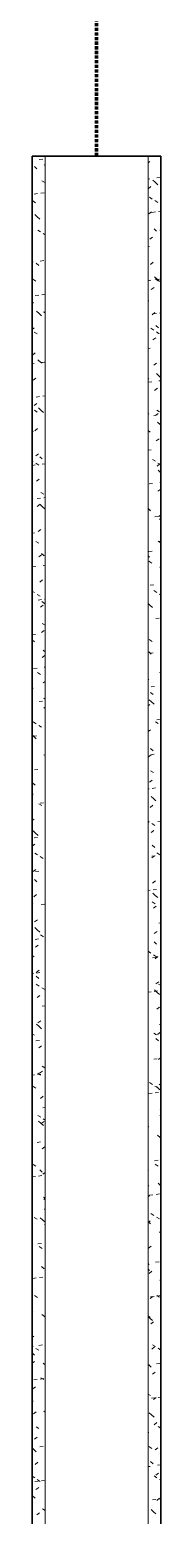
# Model space of a CAD drawing. Header units: millimetres. Extents: x -4948 to 42228, y -4856 to 69378.
# Drawn here: x 20096 to 20221, y 15273 to 16715 of the extents above; entities that cross this region are included whole.
import ezdxf

# ---------------------------------------------------------------- set-up
doc = ezdxf.new("R2010")
doc.units = ezdxf.units.MM
doc.linetypes.add('Штрих 3 х 1_5 мм', pattern=[4.5, 3, -1.5])
for name, color, linetype, lineweight in [('A-AREA', 32, 'Continuous', 9), ('A-WALL', 113, 'Continuous', 13), ('A-WALL-PATT', 111, 'Continuous', 13), ('I-WALL', 2, 'Continuous', 13)]:
    doc.layers.add(name, color=color, linetype=linetype, lineweight=lineweight)

# ---------------------------------------------------------------- blocks, each defined once
blk = doc.blocks.new('27ELB-RD-AR-0000-BIM_rvt-1-1 этаж отм_ _0_000 лотки')
at = {"layer": 'A-AREA', "color": 252, "linetype": 'Штрих 3 х 1_5 мм', "lineweight": 70}
blk.add_line((20158.9, 16592.1), (20158.9, 19592.1), dxfattribs=at)
at = {"layer": 'A-WALL', "color": 252, "lineweight": 9}
for p, q in [((20108.9, 13842.1), (20108.9, 16592.1)), ((20208.9, 13742.1), (20208.9, 16592.1))]:
    blk.add_line(p, q, dxfattribs=at)
at = {"layer": 'A-WALL-PATT', "color": 252, "linetype": 'Continuous', "lineweight": 9}
for p, q in [((20098.5, 16581.9), (20101, 16579.6)), ((20103.3, 16588.8), (20106.7, 16589.2)), ((20108.1, 16583.4), (20108.9, 16584)), ((20208.9, 16585.4), (20210.8, 16586.9)), ((20105.9, 16568.1), (20108.7, 16566.3)), ((20208.9, 16569.8), (20210.6, 16570)), ((20213.5, 16568.7), (20215.9, 16566.6)), ((20215.9, 16566.6), (20215.9, 16566.6)), ((20215.9, 16566.6), (20218.3, 16564.3)), ((20217.6, 16570.9), (20220.9, 16571.4)), ((20098.4, 16555.2), (20101.7, 16555.7)), ((20104.7, 16556.1), (20108.1, 16556.5)), ((20208.9, 16560.4), (20211.6, 16562.4)), ((20210.2, 16552.2), (20213, 16550.4)), ((20096.9, 16548.6), (20099.7, 16546.8)), ((20209.7, 16535.9), (20212.4, 16538)), ((20212.7, 16537.4), (20216, 16537.8)), ((20215.5, 16548.8), (20218.4, 16547)), ((20219, 16538.2), (20221.4, 16538.5)), ((20099, 16535.3), (20101.3, 16533.2)), ((20101.3, 16533.2), (20101.3, 16533.2)), ((20101.3, 16533.2), (20103.8, 16530.9)), ((20101.8, 16520.2), (20104.6, 16518.4)), ((20107.1, 16516.8), (20108.9, 16515.7)), ((20210.5, 16511.5), (20213.2, 16513.5)), ((20214.8, 16521.5), (20217.2, 16519.2)), ((20220.4, 16520.4), (20221.4, 16519.8)), ((20208.9, 16504), (20210.2, 16504.2)), ((20096.4, 16489.2), (20097.3, 16489.3)), ((20100.2, 16488), (20102.7, 16485.8)), ((20104.3, 16490.2), (20107.6, 16490.7)), ((20211.3, 16487), (20214, 16489)), ((20096.4, 16474), (20096.8, 16474.4)), ((20097.1, 16472.6), (20100, 16470.8)), ((20208.9, 16471.1), (20211.5, 16471.5)), ((20212.1, 16462.5), (20214.8, 16464.6)), ((20215.3, 16474.9), (20217.6, 16472.8)), ((20215.8, 16472.9), (20218.6, 16471)), ((20217.6, 16472.8), (20217.6, 16472.8)), ((20217.6, 16472.8), (20220.1, 16470.5)), ((20218.5, 16472.4), (20221.4, 16472.8)), ((20096.4, 16449), (20097.6, 16449.9)), ((20099.4, 16456.7), (20102.7, 16457.1)), ((20105.7, 16457.5), (20108.9, 16458)), ((20208.9, 16452), (20209.6, 16451.5)), ((20100.7, 16441.5), (20103.1, 16439.3)), ((20103.1, 16439.3), (20103.1, 16439.3)), ((20103.1, 16439.3), (20105.5, 16437)), ((20107.4, 16440.8), (20108.9, 16439.9)), ((20212.9, 16438), (20215.6, 16440.1)), ((20213.6, 16438.9), (20217, 16439.3)), ((20219.9, 16439.7), (20221.4, 16439.9)), ((20096.4, 16423.9), (20098.4, 16425.4)), ((20096.4, 16423.4), (20096.8, 16423.5)), ((20098.4, 16421.3), (20101.2, 16419.5)), ((20211.7, 16424.9), (20214.5, 16423.1)), ((20216.5, 16427.6), (20219, 16425.4)), ((20217, 16421.5), (20219.8, 16419.7)), ((20213.7, 16413.6), (20216.4, 16415.6)), ((20096.6, 16398.9), (20099.2, 16401)), ((20102, 16394.2), (20104.4, 16391.9)), ((20103.3, 16392.9), (20106.1, 16391.1)), ((20105.2, 16391.7), (20108.5, 16392.1)), ((20208.9, 16405.4), (20211.1, 16405.6)), ((20096.4, 16390.5), (20098.2, 16390.8)), ((20108.6, 16389.5), (20108.9, 16389.4)), ((20214.5, 16389.1), (20217.2, 16391.1)), ((20217, 16381), (20219.3, 16378.9)), ((20219.3, 16378.9), (20219.3, 16378.9)), ((20219.3, 16378.9), (20221.4, 16377)), ((20097.4, 16374.5), (20100, 16376.5)), ((20208.9, 16376.2), (20209.8, 16375.6)), ((20209.2, 16372.5), (20212.5, 16372.9)), ((20215.3, 16364.6), (20218, 16366.7)), ((20219.5, 16373.9), (20221.4, 16374.1)), ((20098.2, 16350), (20100.8, 16352)), ((20100.3, 16358.2), (20103.6, 16358.6)), ((20106.6, 16359), (20108.9, 16359.3)), ((20098.6, 16345.4), (20101.4, 16343.5)), ((20102.5, 16347.6), (20104.8, 16345.5)), ((20104.8, 16345.5), (20104.8, 16345.5)), ((20104.8, 16345.5), (20107.3, 16343.2)), ((20208.9, 16342.4), (20209.7, 16341.6)), ((20214.6, 16340.3), (20217.9, 16340.8)), ((20216.1, 16340.2), (20218.8, 16342.2)), ((20217.3, 16345.6), (20220.1, 16343.8)), ((20220.9, 16341.2), (20221.4, 16341.2)), ((20096.4, 16324.8), (20097.8, 16325)), ((20099, 16325.5), (20101.6, 16327.6)), ((20208.9, 16325.6), (20211.1, 16324.2)), ((20218.2, 16333.8), (20220.7, 16331.5)), ((20108.9, 16313.5), (20108.9, 16313.5)), ((20208.9, 16306.7), (20212, 16307.1)), ((20216.9, 16315.7), (20219.6, 16317.7)), ((20096.4, 16296.2), (20097.3, 16295.6)), ((20096.4, 16291.9), (20099.2, 16292.3)), ((20099.8, 16301), (20102.4, 16303.1)), ((20099.8, 16294), (20102.7, 16292.2)), ((20103.7, 16300.3), (20106.2, 16298.1)), ((20106.2, 16293.2), (20108.9, 16293.5)), ((20213.1, 16297.7), (20216, 16295.9)), ((20217.7, 16291.2), (20220.4, 16293.3)), ((20218.5, 16294.2), (20221.3, 16292.4)), ((20100.6, 16276.6), (20103.2, 16278.6)), ((20218.7, 16287.2), (20221.1, 16285)), ((20221.1, 16285), (20221.1, 16285)), ((20221.1, 16285), (20221.4, 16284.8)), ((20104.7, 16265.6), (20107.6, 16263.8)), ((20210.1, 16274), (20213.4, 16274.4)), ((20218.5, 16266.8), (20221.2, 16268.8)), ((20220.4, 16275.3), (20221.4, 16275.5)), ((20101.3, 16259.7), (20104.6, 16260.1)), ((20101.4, 16252.1), (20104, 16254.1)), ((20104.2, 16253.8), (20106.5, 16251.6)), ((20106.5, 16251.6), (20106.5, 16251.6)), ((20106.5, 16251.6), (20108.9, 16249.5)), ((20107.6, 16260.5), (20108.9, 16260.7)), ((20208.9, 16250.1), (20208.9, 16250.1)), ((20208.9, 16250.1), (20208.9, 16250.1)), ((20208.9, 16250.1), (20211.4, 16247.8)), ((20208.9, 16249.8), (20211.3, 16248.3)), ((20215.5, 16241.8), (20218.8, 16242.3)), ((20219.3, 16242.3), (20221.4, 16243.9)), ((20220, 16239.9), (20221.4, 16238.6)), ((20096.4, 16226.1), (20098.7, 16226.4)), ((20102.2, 16227.6), (20104.8, 16229.7)), ((20096.4, 16214.8), (20096.9, 16214.3)), ((20100.1, 16218.1), (20102.9, 16216.3)), ((20103, 16203.2), (20105.6, 16205.2)), ((20105.4, 16206.5), (20107.9, 16204.2)), ((20209.7, 16208.2), (20213, 16208.6)), ((20218.7, 16218.3), (20221.4, 16216.6)), ((20220.1, 16217.8), (20221.4, 16218.8)), ((20096.8, 16193.3), (20100.1, 16193.7)), ((20107.1, 16194.7), (20108.9, 16194.9)), ((20208.9, 16204), (20210.3, 16202.7)), ((20209.7, 16198.8), (20212.5, 16197)), ((20220.5, 16193.3), (20221.4, 16192.5)), ((20220.9, 16193.3), (20221.4, 16193.7)), ((20103.8, 16178.7), (20106.4, 16180.7)), ((20211, 16175.5), (20214.4, 16175.9)), ((20096.4, 16169.9), (20098.8, 16168.4)), ((20101.3, 16166.7), (20104.1, 16164.9)), ((20102.2, 16161.1), (20105.5, 16161.6)), ((20108.5, 16162), (20108.9, 16162)), ((20214.6, 16170.4), (20217.4, 16168.6)), ((20220, 16167), (20221.4, 16166.1)), ((20104.6, 16154.2), (20107.2, 16156.3)), ((20105.9, 16159.9), (20108.3, 16157.8)), ((20108.3, 16157.8), (20108.3, 16157.8)), ((20108.3, 16157.8), (20108.9, 16157.2)), ((20208.9, 16157.8), (20210.7, 16156.2)), ((20210.7, 16156.2), (20210.7, 16156.2)), ((20210.7, 16156.2), (20213.1, 16153.9)), ((20106.2, 16138.4), (20108.9, 16136.7)), ((20216.5, 16143.3), (20219.8, 16143.7)), ((20096.4, 16127.5), (20099.7, 16127.9)), ((20096.4, 16122.5), (20098.6, 16120.5)), ((20105.4, 16129.8), (20108, 16131.8)), ((20209.9, 16122.8), (20212.8, 16121)), ((20106.2, 16105.3), (20108.8, 16107.3)), ((20107.2, 16112.6), (20108.9, 16111.1)), ((20209.6, 16111.1), (20212, 16108.8)), ((20210.6, 16109.6), (20213.9, 16110.1)), ((20097.7, 16094.8), (20101.1, 16095.2)), ((20101.6, 16090.8), (20104.4, 16089)), ((20108.1, 16096.1), (20108.9, 16096.2)), ((20220.2, 16091), (20221.4, 16090.3)), ((20096.4, 16076.4), (20097.5, 16075.4)), ((20107, 16080.8), (20108.9, 16082.3)), ((20208.9, 16083.8), (20209.7, 16084.4)), ((20208.9, 16076.5), (20209, 16076.6)), ((20212, 16076.9), (20215.3, 16077.4)), ((20103.1, 16062.6), (20106.5, 16063.1)), ((20107.7, 16066.1), (20108.9, 16065)), ((20210, 16064.5), (20212.4, 16062.3)), ((20211.2, 16071.5), (20214, 16069.7)), ((20212.4, 16062.3), (20212.4, 16062.3)), ((20212.4, 16062.3), (20214.9, 16060.1)), ((20107.8, 16056.3), (20108.9, 16057.2)), ((20208.9, 16058.7), (20210.5, 16059.9)), ((20097.4, 16042.9), (20100.3, 16041.1)), ((20102.8, 16039.5), (20105.6, 16037.7)), ((20108.6, 16031.9), (20108.9, 16032.1)), ((20208.9, 16033.6), (20211.3, 16035.4)), ((20216.1, 16043.1), (20218.9, 16041.3)), ((20217.4, 16044.8), (20220.7, 16045.2)), ((20096.4, 16030.3), (20097.9, 16028.9)), ((20097.3, 16029), (20100.6, 16029.4)), ((20097.9, 16028.9), (20097.9, 16028.9)), ((20097.9, 16028.9), (20100.3, 16026.6)), ((20107.7, 16011.1), (20108.9, 16010.3)), ((20209.4, 16008.9), (20212.1, 16010.9)), ((20211.3, 16017.2), (20213.8, 16015)), ((20211.5, 16011.1), (20214.9, 16011.6)), ((20096.4, 15997.4), (20096.7, 15997.7)), ((20098.7, 15996.3), (20102, 15996.7)), ((20211.4, 15995.5), (20214.3, 15993.7)), ((20096.8, 15983.8), (20099.2, 15981.5)), ((20208.9, 15977.9), (20210, 15978)), ((20210.2, 15984.4), (20212.9, 15986.5)), ((20212.9, 15978.4), (20216.3, 15978.9)), ((20096.4, 15972.3), (20097.5, 15973.2)), ((20103, 15963.5), (20105.9, 15961.7)), ((20104.1, 15964.1), (20107.4, 15964.5)), ((20211, 15960), (20213.7, 15962)), ((20211.8, 15970.6), (20214.1, 15968.5)), ((20214.1, 15968.5), (20214.1, 15968.5)), ((20214.1, 15968.5), (20216.6, 15966.2)), ((20096.4, 15947.3), (20098.3, 15948.7)), ((20208.9, 15946.6), (20210.1, 15945.8)), ((20218.4, 15946.3), (20221.4, 15946.6)), ((20096.4, 15942.5), (20096.8, 15942.2)), ((20097.2, 15937.2), (20099.6, 15935.1)), ((20098.2, 15930.4), (20101.6, 15930.9)), ((20099.6, 15935.1), (20099.6, 15935.1)), ((20099.6, 15935.1), (20102.1, 15932.8)), ((20211.8, 15935.5), (20214.5, 15937.5)), ((20212.7, 15944.2), (20215.5, 15942.4)), ((20096.4, 15922.2), (20099.1, 15924.3)), ((20213, 15923.4), (20215.5, 15921.1)), ((20098.9, 15915.6), (20101.7, 15913.8)), ((20104.3, 15912.2), (20107.1, 15910.4)), ((20212.5, 15912.6), (20215.8, 15913)), ((20212.6, 15911), (20215.3, 15913.1)), ((20217.6, 15915.8), (20220.4, 15914)), ((20096.4, 15897.3), (20096.6, 15897.3)), ((20097.2, 15897.8), (20099.9, 15899.8)), ((20098.5, 15889.9), (20101, 15887.7)), ((20099.6, 15897.7), (20102.9, 15898.2)), ((20213.4, 15886.6), (20216.1, 15888.6)), ((20098, 15873.3), (20100.7, 15875.3)), ((20208.9, 15879.2), (20210.9, 15879.5)), ((20213.5, 15876.8), (20215.9, 15874.6)), ((20213.9, 15879.9), (20217.2, 15880.3)), ((20215.9, 15874.6), (20215.9, 15874.6)), ((20215.9, 15874.6), (20218.3, 15872.4)), ((20096.4, 15866.7), (20097.1, 15866.2)), ((20105, 15865.6), (20108.4, 15866)), ((20212.9, 15868.2), (20215.7, 15866.4)), ((20214.2, 15862.1), (20216.9, 15864.1)), ((20098.8, 15848.8), (20101.5, 15850.9)), ((20219.3, 15847.7), (20221.4, 15848)), ((20099, 15843.4), (20101.3, 15841.2)), ((20099.2, 15831.9), (20102.5, 15832.4)), ((20101.3, 15841.2), (20101.3, 15841.2)), ((20101.3, 15841.2), (20103.8, 15838.9)), ((20104.5, 15836.2), (20107.3, 15834.4)), ((20215, 15837.6), (20217.7, 15839.7)), ((20096.4, 15816.1), (20098.3, 15814.9)), ((20099.6, 15824.4), (20102.3, 15826.4)), ((20208.9, 15820.3), (20211.6, 15818.5)), ((20214.1, 15816.9), (20217, 15815.1)), ((20214.8, 15829.5), (20217.2, 15827.3)), ((20100.4, 15799.9), (20103.1, 15801.9)), ((20213.4, 15814.1), (20216.8, 15814.5)), ((20215.8, 15813.1), (20218.5, 15815.2)), ((20096.4, 15798.7), (20097.6, 15798.8)), ((20100.2, 15796.1), (20102.7, 15793.8)), ((20100.4, 15788.3), (20103.2, 15786.5)), ((20100.6, 15799.2), (20103.9, 15799.7)), ((20216.6, 15788.7), (20219.3, 15790.7)), ((20219, 15788.5), (20221.4, 15787.1)), ((20101.2, 15775.4), (20103.9, 15777.5)), ((20105.7, 15784.9), (20108.6, 15783.1)), ((20208.9, 15780.6), (20211.9, 15781)), ((20214.8, 15781.4), (20218.1, 15781.8)), ((20215.3, 15782.9), (20217.6, 15780.8)), ((20217.6, 15780.8), (20217.6, 15780.8)), ((20217.6, 15780.8), (20220.1, 15778.5)), ((20106, 15767), (20108.9, 15767.4)), ((20217.4, 15764.2), (20220.1, 15766.2)), ((20100.7, 15749.5), (20103.1, 15747.4)), ((20102, 15750.9), (20104.7, 15753)), ((20103.1, 15747.4), (20103.1, 15747.4)), ((20103.1, 15747.4), (20105.5, 15745.1)), ((20220.2, 15749.2), (20221.4, 15749.4)), ((20096.4, 15740.3), (20098.6, 15738.9)), ((20100.1, 15733.4), (20103.4, 15733.8)), ((20214.4, 15741), (20217.2, 15739.2)), ((20216.5, 15735.7), (20219, 15733.4)), ((20218.2, 15739.7), (20220.9, 15741.8)), ((20102.8, 15726.5), (20105.5, 15728.5)), ((20214.4, 15715.6), (20217.7, 15716)), ((20219, 15715.3), (20221.4, 15717.1)), ((20096.4, 15700), (20098.5, 15700.3)), ((20101.5, 15700.7), (20104.8, 15701.1)), ((20102, 15702.2), (20104.4, 15700)), ((20103.6, 15702), (20106.3, 15704)), ((20106, 15708.9), (20108.8, 15707.1)), ((20097, 15689.4), (20099.8, 15687.6)), ((20210.3, 15693), (20213.1, 15691.2)), ((20215.6, 15689.6), (20218.4, 15687.8)), ((20217, 15689.1), (20219.3, 15686.9)), ((20219.3, 15686.9), (20219.3, 15686.9)), ((20219.3, 15686.9), (20221.4, 15685.1)), ((20219.8, 15690.8), (20221.4, 15692)), ((20104.4, 15677.5), (20107.1, 15679.6)), ((20209.5, 15682), (20212.8, 15682.5)), ((20215.8, 15682.9), (20219.1, 15683.3)), ((20101.9, 15661), (20104.7, 15659.2)), ((20106.9, 15668.5), (20108.9, 15668.8)), ((20107.2, 15657.6), (20108.9, 15656.6)), ((20220.5, 15661.2), (20221.4, 15660.7)), ((20220.6, 15666.3), (20221.4, 15666.9)), ((20102.5, 15655.6), (20104.8, 15653.5)), ((20104.8, 15653.5), (20104.8, 15653.5)), ((20104.8, 15653.5), (20107.3, 15651.2)), ((20105.2, 15653.1), (20107.9, 15655.1)), ((20208.9, 15650.4), (20209.7, 15649.7)), ((20221.2, 15650.7), (20221.4, 15650.7)), ((20101.1, 15634.9), (20104.4, 15635.3)), ((20106, 15628.6), (20108.7, 15630.6)), ((20218.2, 15641.8), (20220.7, 15639.6)), ((20215.3, 15617), (20218.6, 15617.5)), ((20215.9, 15613.7), (20218.7, 15611.9)), ((20096.4, 15601.4), (20099.5, 15601.8)), ((20097.2, 15613.5), (20100, 15611.7)), ((20102.4, 15602.2), (20105.8, 15602.6)), ((20103.7, 15608.4), (20106.2, 15606.1)), ((20106.8, 15604.1), (20108.9, 15605.7)), ((20208.9, 15607.1), (20209.5, 15607.7)), ((20208.9, 15592.9), (20209.7, 15592.4)), ((20216.7, 15584.3), (20220, 15584.8)), ((20218.7, 15595.2), (20221.1, 15593.1)), ((20221.1, 15593.1), (20221.1, 15593.1)), ((20221.1, 15593.1), (20221.4, 15592.8)), ((20107.5, 15581.7), (20108.9, 15580.8)), ((20107.6, 15579.6), (20108.9, 15580.6)), ((20208.9, 15582.1), (20210.3, 15583.2)), ((20210.4, 15583.5), (20213.7, 15583.9)), ((20098.4, 15562.1), (20101.3, 15560.3)), ((20104.2, 15561.8), (20106.5, 15559.7)), ((20106.5, 15559.7), (20106.5, 15559.7)), ((20106.5, 15559.7), (20108.9, 15557.5)), ((20107.9, 15570), (20108.9, 15570.1)), ((20208.9, 15557), (20211.1, 15558.7)), ((20208.9, 15558.1), (20208.9, 15558.1)), ((20208.9, 15558.1), (20208.9, 15558.1)), ((20208.9, 15558.1), (20211.4, 15555.8)), ((20211.7, 15565.8), (20214.6, 15564)), ((20217.1, 15562.4), (20219.9, 15560.6)), ((20108.4, 15555.2), (20108.9, 15555.5)), ((20220, 15548), (20221.4, 15546.7)), ((20102, 15536.3), (20105.3, 15536.8)), ((20103.3, 15533.7), (20106.2, 15531.9)), ((20108.7, 15530.3), (20108.9, 15530.2)), ((20209.3, 15532.2), (20211.9, 15534.3)), ((20096.4, 15522.8), (20096.9, 15522.4)), ((20105.4, 15514.5), (20107.9, 15512.3)), ((20208.9, 15517.5), (20209.3, 15517.6)), ((20208.9, 15517.1), (20209.9, 15516.4)), ((20216.3, 15518.5), (20219.6, 15518.9)), ((20097.1, 15502.8), (20100.4, 15503.3)), ((20103.4, 15503.6), (20106.7, 15504.1)), ((20208.9, 15512), (20210.3, 15510.7)), ((20210.1, 15507.7), (20212.7, 15509.8)), ((20220.5, 15501.4), (20221.4, 15500.6)), ((20098.7, 15486.2), (20101.5, 15484.4)), ((20210.9, 15483.3), (20213.5, 15485.3)), ((20211.4, 15485), (20214.7, 15485.4)), ((20217.3, 15486.4), (20220.2, 15484.6)), ((20217.6, 15485.8), (20221, 15486.2)), ((20096.4, 15470.6), (20097.1, 15471.2)), ((20108.8, 15471.5), (20108.9, 15471.5)), ((20105.9, 15467.9), (20108.3, 15465.8)), ((20108.3, 15465.8), (20108.3, 15465.8)), ((20108.3, 15465.8), (20108.9, 15465.3)), ((20208.9, 15466.5), (20211.1, 15465.1)), ((20208.9, 15465.9), (20210.7, 15464.2)), ((20210.7, 15464.2), (20210.7, 15464.2)), ((20210.7, 15464.2), (20213.1, 15462)), ((20211.7, 15458.8), (20214.3, 15460.8)), ((20096.4, 15445.6), (20097.9, 15446.8)), ((20096.4, 15437.1), (20097.4, 15436.5)), ((20096.4, 15430.6), (20098.6, 15428.5)), ((20099.9, 15434.9), (20102.8, 15433.1)), ((20102.9, 15437.8), (20106.3, 15438.3)), ((20212.5, 15434.3), (20215.1, 15436.4)), ((20213.2, 15438.5), (20216, 15436.7)), ((20218.6, 15435.1), (20221.4, 15433.3)), ((20096.4, 15420.5), (20098.7, 15422.3)), ((20107.2, 15420.7), (20108.9, 15419.1)), ((20208.9, 15418.9), (20210.2, 15419.1)), ((20209.6, 15419.1), (20212, 15416.9)), ((20213.3, 15409.9), (20215.9, 15411.9)), ((20217.2, 15420), (20220.5, 15420.4)), ((20096.9, 15395.8), (20099.5, 15397.8)), ((20098, 15404.3), (20101.4, 15404.7)), ((20104.3, 15405.1), (20107.6, 15405.6)), ((20104.8, 15406.5), (20107.7, 15404.7)), ((20096.4, 15384.4), (20097.5, 15383.4)), ((20208.9, 15390.7), (20211.4, 15389.1)), ((20212.3, 15386.5), (20215.6, 15386.9)), ((20214.1, 15385.4), (20216.7, 15387.4)), ((20218.6, 15387.3), (20221.4, 15387.6)), ((20097.7, 15371.3), (20100.3, 15373.4)), ((20107.7, 15374.1), (20108.9, 15373)), ((20210, 15372.5), (20212.4, 15370.4)), ((20212.4, 15370.4), (20212.4, 15370.4)), ((20212.4, 15370.4), (20214.9, 15368.1)), ((20100.2, 15358.9), (20103, 15357.1)), ((20214.9, 15360.9), (20217.5, 15363)), ((20218.8, 15359.1), (20221.4, 15357.5)), ((20098.5, 15346.8), (20101.1, 15348.9)), ((20103.9, 15339.3), (20107.2, 15339.7)), ((20208.9, 15353.1), (20209.8, 15353.2)), ((20096.4, 15338.3), (20096.9, 15338.4)), ((20096.4, 15338.3), (20097.9, 15337)), ((20097.9, 15337), (20097.9, 15337)), ((20097.9, 15337), (20100.3, 15334.7)), ((20209.8, 15339.6), (20212.6, 15337.8)), ((20211.3, 15325.3), (20213.8, 15323)), ((20215.7, 15336.4), (20218.3, 15338.5)), ((20099.3, 15322.4), (20101.9, 15324.4)), ((20208.9, 15320.2), (20211.1, 15320.5)), ((20214.7, 15311.2), (20217.5, 15309.4)), ((20216.5, 15312), (20219.1, 15314)), ((20218.1, 15321.5), (20221.4, 15321.9)), ((20096.4, 15310.8), (20098.9, 15309.2)), ((20099, 15305.8), (20102.3, 15306.2)), ((20100.1, 15297.9), (20102.7, 15299.9)), ((20101.4, 15307.6), (20104.2, 15305.8)), ((20105.3, 15306.6), (20108.6, 15307)), ((20220, 15307.8), (20221.4, 15307)), ((20096.8, 15291.8), (20099.2, 15289.6)), ((20213.3, 15287.9), (20216.6, 15288.4)), ((20217.3, 15287.5), (20219.9, 15289.5)), ((20219.5, 15288.8), (20221.4, 15289)), ((20100.9, 15273.4), (20103.5, 15275.5)), ((20106.3, 15279.2), (20108.9, 15277.6)), ((20211.8, 15278.7), (20214.1, 15276.5)), ((20214.1, 15276.5), (20214.1, 15276.5)), ((20214.1, 15276.5), (20216.6, 15274.3))]:
    blk.add_line(p, q, dxfattribs=at)
at = {"layer": 'I-WALL', "color": 252, "lineweight": 35}
for p, q in [((20096.4, 16592.1), (20096.4, 13854.6)), ((20221.4, 16592.1), (20096.4, 16592.1)), ((20221.4, 13729.6), (20221.4, 16592.1))]:
    blk.add_line(p, q, dxfattribs=at)

msp = doc.modelspace()

# ---------------------------------------------------------------- block references
at = {"lineweight": 5}
msp.add_blockref('27ELB-RD-AR-0000-BIM_rvt-1-1 этаж отм_ _0_000 лотки', (0, 0), dxfattribs=at)

doc.saveas('drawing.dxf')
